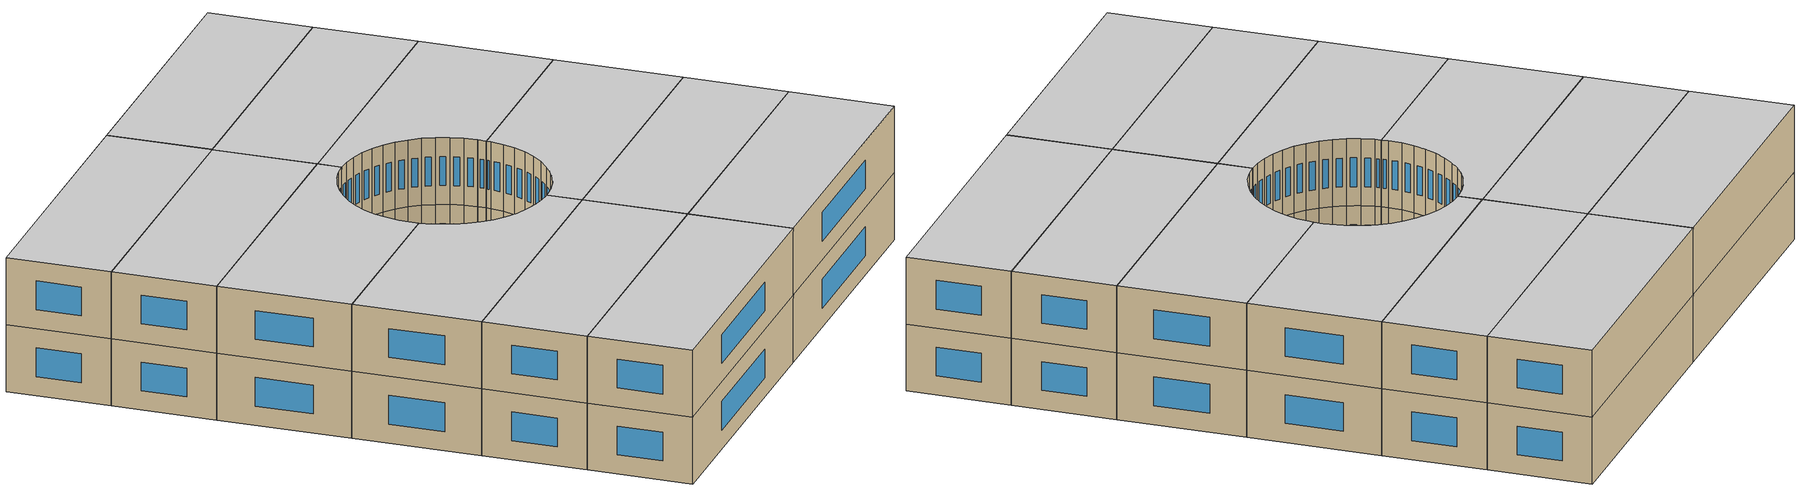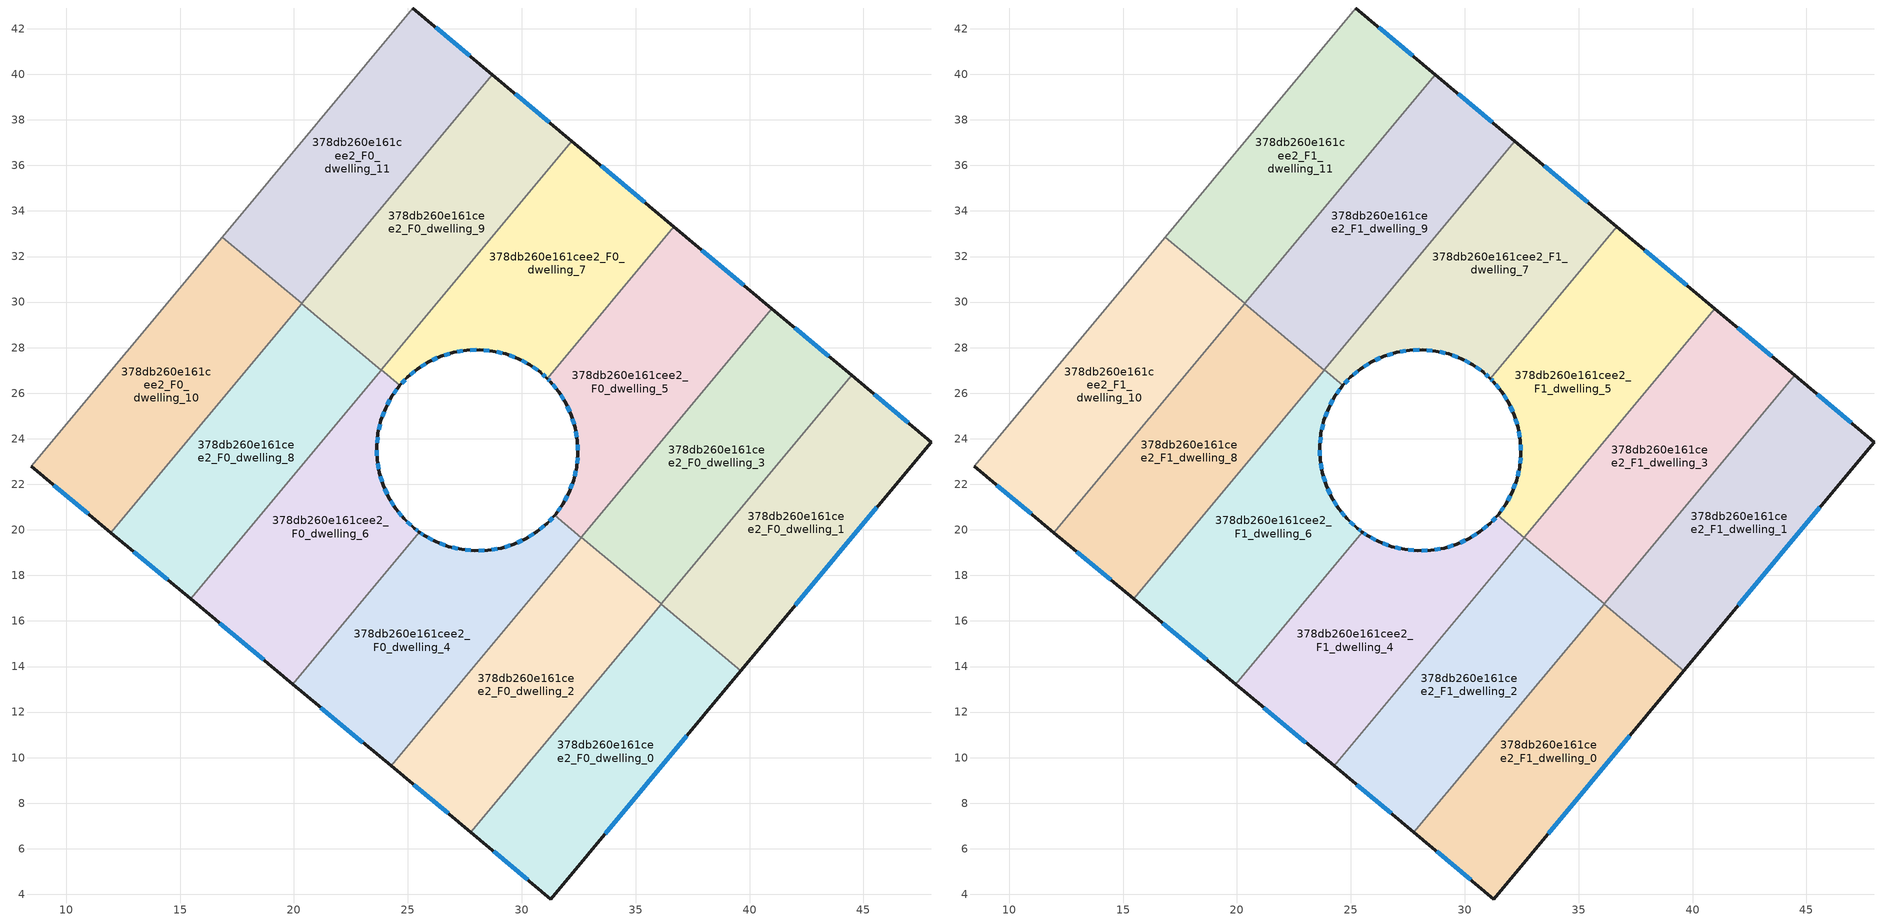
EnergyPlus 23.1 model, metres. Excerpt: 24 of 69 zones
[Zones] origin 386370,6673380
378db260e161cee2_F0_dwelling_0
 floor ground (EU_floor_Construction): 39.62,13.82 31.27,3.79 27.77,6.71 36.12,16.74 z0
 wall outside (EU_wall_Construction): 27.77,6.71 31.27,3.79 39.62,13.82 z0:3
 wall to 378db260e161cee2_F0_dwelling_1 (EU_wall_Construction): 39.62,13.82 36.12,16.74 z0:3
 wall to 378db260e161cee2_F0_dwelling_2 (EU_wall_Construction): 36.12,16.74 27.77,6.71 z0:3
 window (EU_Window_Construction): 33.66,6.66 37.24,10.96 / 28.77,5.88 30.27,4.63 z0.86:2.14
378db260e161cee2_F0_dwelling_1
 floor ground (EU_floor_Construction): 47.98,23.86 39.62,13.82 36.12,16.74 44.48,26.78 z0
 wall outside (EU_wall_Construction): 39.62,13.82 47.98,23.86 44.48,26.78 z0:3
 wall to 378db260e161cee2_F0_dwelling_3 (EU_wall_Construction): 44.48,26.78 36.12,16.75 z0:3
 window (EU_Window_Construction): 46.98,24.69 45.48,25.95 / 42.01,16.69 45.59,20.99 z0.86:2.14
378db260e161cee2_F0_dwelling_10
 floor ground (EU_floor_Construction): 20.34,29.94 11.96,19.88 8.47,22.79 16.84,32.85 z0
 wall outside (EU_wall_Construction): 8.47,22.79 11.96,19.88 z0:3
 wall to 378db260e161cee2_F0_dwelling_11 (EU_wall_Construction): 20.34,29.94 16.84,32.85 z0:3
 wall adiabatic (EU_wall_Construction): 16.84,32.85 8.47,22.79 z0:3
 wall to 378db260e161cee2_F0_dwelling_8 (EU_wall_Construction): 11.96,19.88 20.33,29.93 z0:3
 wall to 378db260e161cee2_F0_dwelling_9 (EU_wall_Construction): 20.33,29.93 20.34,29.94 z0:3
 window (EU_Window_Construction): 9.47,21.96 10.96,20.71 z0.86:2.14
378db260e161cee2_F0_dwelling_11
 floor ground (EU_floor_Construction): 28.71,39.99 20.34,29.94 16.84,32.85 25.22,42.91 z0
 wall outside (EU_wall_Construction): 28.71,39.99 25.22,42.91 z0:3
 wall adiabatic (EU_wall_Construction): 25.22,42.91 16.84,32.85 z0:3
 wall to 378db260e161cee2_F0_dwelling_9 (EU_wall_Construction): 20.34,29.94 28.71,39.99 z0:3
 window (EU_Window_Construction): 27.71,40.82 26.22,42.07 z0.86:2.14
378db260e161cee2_F0_dwelling_2
 floor ground (EU_floor_Construction): 36.12,16.75 27.77,6.71 24.26,9.63 32.62,19.67 z0
 wall outside (EU_wall_Construction): 24.26,9.63 27.77,6.71 z0:3
 wall to 378db260e161cee2_F0_dwelling_3 (EU_wall_Construction): 36.12,16.75 32.62,19.67 z0:3
 wall to 378db260e161cee2_F0_dwelling_4 (EU_wall_Construction): 32.62,19.66 24.26,9.63 z0:3
 window (EU_Window_Construction): 25.26,8.8 26.76,7.55 z0.86:2.14
378db260e161cee2_F0_dwelling_3
 floor ground (EU_floor_Construction): 44.48,26.78 36.12,16.75 32.62,19.67 40.99,29.71 z0
 wall outside (EU_wall_Construction): 44.48,26.78 40.99,29.71 z0:3
 wall to 378db260e161cee2_F0_dwelling_5 (EU_wall_Construction): 40.99,29.71 32.62,19.67 z0:3
 window (EU_Window_Construction): 43.48,27.62 41.99,28.87 z0.86:2.14
378db260e161cee2_F0_dwelling_4
 floor ground (EU_floor_Construction): 32.62,19.66 24.26,9.63 19.95,13.22 25.51,19.9 25.73,19.74 26.25,19.47 26.79,19.27 27.36,19.14 27.94,19.08 28.52,19.1 29.09,19.2 29.65,19.37 30.18,19.61 30.67,19.92 31.12,20.29 31.45,20.64 z0
 wall outside (EU_wall_Construction): 31.45,20.64 31.12,20.29 30.67,19.92 30.18,19.61 29.65,19.37 29.09,19.2 28.52,19.1 27.94,19.08 27.36,19.14 26.79,19.27 26.25,19.47 25.73,19.74 25.51,19.9 / 19.95,13.22 24.26,9.63 z0:3
 wall to 378db260e161cee2_F0_dwelling_5 (EU_wall_Construction): 32.62,19.66 31.45,20.64 z0:3
 wall to 378db260e161cee2_F0_dwelling_6 (EU_wall_Construction): 25.51,19.9 19.95,13.22 z0:3
 window (EU_Window_Construction): 25.67,19.79 25.58,19.86 / 26.1,19.55 25.88,19.67 / 26.64,19.33 26.4,19.41 / 27.2,19.17 26.95,19.23 / 27.77,19.1 27.53,19.12 / 28.35,19.1 28.1,19.09 / 28.93,19.17 28.68,19.13 / 29.49,19.32 29.25,19.25 / 30.03,19.54 29.8,19.44 / 30.53,19.83 30.32,19.7 / 30.99,20.18 30.8,20.02 / 31.35,20.54 31.21,20.39 / 21.18,12.2 23.03,10.66 z0.86:2.14
378db260e161cee2_F0_dwelling_5
 floor ground (EU_floor_Construction): 40.99,29.71 32.62,19.66 31.45,20.64 31.5,20.69 31.8,21.13 32.08,21.64 32.28,22.18 32.41,22.75 32.47,23.33 32.45,23.91 32.35,24.48 32.18,25.04 31.94,25.57 31.63,26.06 31.26,26.51 31.12,26.64 36.68,33.31 z0
 wall outside (EU_wall_Construction): 31.12,26.64 31.26,26.51 31.63,26.06 31.94,25.57 32.18,25.04 32.35,24.48 32.45,23.91 32.47,23.33 32.41,22.75 32.28,22.18 32.08,21.64 31.8,21.13 31.5,20.69 31.45,20.64 / 40.99,29.71 36.68,33.31 z0:3
 wall to 378db260e161cee2_F0_dwelling_7 (EU_wall_Construction): 36.68,33.31 31.12,26.64 z0:3
 window (EU_Window_Construction): 31.72,21 31.58,20.81 / 32,21.49 31.88,21.27 / 32.22,22.03 32.14,21.8 / 32.37,22.59 32.32,22.35 / 32.45,23.16 32.43,22.92 / 32.45,23.75 32.46,23.5 / 32.38,24.32 32.42,24.07 / 32.23,24.88 32.3,24.64 / 32.01,25.42 32.11,25.19 / 31.72,25.92 31.85,25.71 / 31.37,26.38 31.53,26.19 / 31.16,26.6 31.22,26.55 / 39.76,30.74 37.91,32.28 z0.86:2.14
378db260e161cee2_F0_dwelling_6
 floor ground (EU_floor_Construction): 24.65,26.34 24.6,26.29 24.29,25.86 24.02,25.35 23.82,24.8 23.69,24.24 23.63,23.66 23.65,23.08 23.75,22.5 23.92,21.95 24.16,21.42 24.47,20.93 24.84,20.48 25.26,20.08 25.27,20.07 25.51,19.9 19.95,13.22 15.46,16.96 23.84,27.02 z0
 wall outside (EU_wall_Construction): 25.51,19.9 25.27,20.07 25.26,20.08 24.84,20.48 24.47,20.93 24.16,21.42 23.92,21.95 23.75,22.5 23.65,23.08 23.63,23.66 23.69,24.24 23.82,24.8 24.02,25.35 24.29,25.86 24.6,26.29 24.65,26.34 / 15.46,16.96 19.95,13.22 z0:3
 wall to 378db260e161cee2_F0_dwelling_7 (EU_wall_Construction): 24.65,26.34 23.84,27.02 z0:3
 wall to 378db260e161cee2_F0_dwelling_8 (EU_wall_Construction): 23.83,27.02 15.46,16.96 z0:3
 window (EU_Window_Construction): 23.88,24.96 23.96,25.19 / 23.72,24.4 23.78,24.64 / 23.65,23.82 23.67,24.07 / 23.65,23.24 23.64,23.49 / 23.72,22.67 23.68,22.91 / 23.87,22.11 23.8,22.35 / 24.09,21.57 23.99,21.8 / 24.38,21.07 24.25,21.28 / 24.73,20.61 24.57,20.8 / 25.14,20.19 24.96,20.36 / 25.44,19.95 25.34,20.02 / 16.74,15.9 18.67,14.29 / 24.38,25.98 24.51,26.17 / 24.1,25.49 24.22,25.71 z0.86:2.14
378db260e161cee2_F0_dwelling_7
 floor ground (EU_floor_Construction): 36.68,33.31 31.12,26.64 30.84,26.91 30.83,26.91 30.36,27.24 29.85,27.52 29.3,27.72 28.74,27.85 28.16,27.91 27.58,27.89 27.01,27.79 26.45,27.62 25.92,27.38 25.43,27.07 24.98,26.7 24.65,26.34 23.84,27.02 32.2,37.06 z0
 wall outside (EU_wall_Construction): 24.65,26.34 24.98,26.7 25.43,27.07 25.92,27.38 26.45,27.62 27.01,27.79 27.58,27.89 28.16,27.91 28.74,27.85 29.3,27.72 29.85,27.52 30.36,27.24 30.83,26.91 30.84,26.91 31.12,26.64 / 36.68,33.31 32.2,37.06 z0:3
 wall to 378db260e161cee2_F0_dwelling_9 (EU_wall_Construction): 32.2,37.06 23.84,27.02 z0:3
 window (EU_Window_Construction): 30.49,27.15 30.69,27.01 / 30,27.44 30.22,27.32 / 29.46,27.66 29.69,27.57 / 28.9,27.81 29.14,27.76 / 28.33,27.89 28.57,27.87 / 27.75,27.89 27.99,27.9 / 27.17,27.82 27.42,27.86 / 26.61,27.67 26.85,27.74 / 26.07,27.45 26.3,27.55 / 25.57,27.16 25.78,27.29 / 25.11,26.81 25.3,26.96 / 24.74,26.45 24.88,26.6 / 35.4,34.38 33.48,35.99 / 30.92,26.83 31.04,26.71 z0.86:2.14
378db260e161cee2_F0_dwelling_8
 floor ground (EU_floor_Construction): 23.83,27.02 15.46,16.96 11.96,19.88 20.33,29.93 z0
 wall outside (EU_wall_Construction): 11.96,19.88 15.46,16.96 z0:3
 wall to 378db260e161cee2_F0_dwelling_9 (EU_wall_Construction): 23.83,27.02 20.33,29.93 z0:3
 window (EU_Window_Construction): 12.96,19.05 14.46,17.8 z0.86:2.14
378db260e161cee2_F0_dwelling_9
 floor ground (EU_floor_Construction): 32.2,37.06 23.83,27.02 20.33,29.93 28.71,39.99 z0
 wall outside (EU_wall_Construction): 32.2,37.06 28.71,39.99 z0:3
 window (EU_Window_Construction): 31.2,37.9 29.71,39.15 z0.86:2.14
378db260e161cee2_F1_dwelling_0
 floor to 378db260e161cee2_F0_dwelling_0 (EU_floor_Construction): 39.62,13.82 31.27,3.79 27.77,6.71 36.12,16.74 z3
 wall outside (EU_wall_Construction): 27.77,6.71 31.27,3.79 39.62,13.82 z3:6
 wall to 378db260e161cee2_F1_dwelling_1 (EU_wall_Construction): 39.62,13.82 36.12,16.74 z3:6
 wall to 378db260e161cee2_F1_dwelling_2 (EU_wall_Construction): 36.12,16.74 27.77,6.71 z3:6
 window (EU_Window_Construction): 33.66,6.66 37.24,10.96 / 28.77,5.88 30.27,4.63 z3.86:5.14
 ceiling to 378db260e161cee2_F2_dwelling_0 (EU_floor_Construction): 31.27,3.79 39.62,13.82 36.12,16.74 27.77,6.71 z6
378db260e161cee2_F1_dwelling_1
 floor to 378db260e161cee2_F0_dwelling_1 (EU_floor_Construction): 47.98,23.86 39.62,13.82 36.12,16.74 44.48,26.78 z3
 wall outside (EU_wall_Construction): 39.62,13.82 47.98,23.86 44.48,26.78 z3:6
 wall to 378db260e161cee2_F1_dwelling_3 (EU_wall_Construction): 44.48,26.78 36.12,16.75 z3:6
 window (EU_Window_Construction): 46.98,24.69 45.48,25.95 / 42.01,16.69 45.59,20.99 z3.86:5.14
 ceiling to 378db260e161cee2_F2_dwelling_1 (EU_floor_Construction): 39.62,13.82 47.98,23.86 44.48,26.78 36.12,16.74 z6
378db260e161cee2_F1_dwelling_10
 floor to 378db260e161cee2_F0_dwelling_10 (EU_floor_Construction): 20.34,29.94 11.96,19.88 8.47,22.79 16.84,32.85 z3
 wall outside (EU_wall_Construction): 8.47,22.79 11.96,19.88 z3:6
 wall to 378db260e161cee2_F1_dwelling_11 (EU_wall_Construction): 20.34,29.94 16.84,32.85 z3:6
 wall adiabatic (EU_wall_Construction): 16.84,32.85 8.47,22.79 z3:6
 wall to 378db260e161cee2_F1_dwelling_8 (EU_wall_Construction): 11.96,19.88 20.33,29.93 z3:6
 wall to 378db260e161cee2_F1_dwelling_9 (EU_wall_Construction): 20.33,29.93 20.34,29.94 z3:6
 window (EU_Window_Construction): 9.47,21.96 10.96,20.71 z3.86:5.14
 ceiling to 378db260e161cee2_F2_dwelling_10 (EU_floor_Construction): 11.96,19.88 20.34,29.94 16.84,32.85 8.47,22.79 z6
378db260e161cee2_F1_dwelling_11
 floor to 378db260e161cee2_F0_dwelling_11 (EU_floor_Construction): 28.71,39.99 20.34,29.94 16.84,32.85 25.22,42.91 z3
 wall outside (EU_wall_Construction): 28.71,39.99 25.22,42.91 z3:6
 wall adiabatic (EU_wall_Construction): 25.22,42.91 16.84,32.85 z3:6
 wall to 378db260e161cee2_F1_dwelling_9 (EU_wall_Construction): 20.34,29.94 28.71,39.99 z3:6
 window (EU_Window_Construction): 27.71,40.82 26.22,42.07 z3.86:5.14
 ceiling to 378db260e161cee2_F2_dwelling_11 (EU_floor_Construction): 20.34,29.94 28.71,39.99 25.22,42.91 16.84,32.85 z6
378db260e161cee2_F1_dwelling_2
 floor to 378db260e161cee2_F0_dwelling_2 (EU_floor_Construction): 36.12,16.75 27.77,6.71 24.26,9.63 32.62,19.67 z3
 wall outside (EU_wall_Construction): 24.26,9.63 27.77,6.71 z3:6
 wall to 378db260e161cee2_F1_dwelling_3 (EU_wall_Construction): 36.12,16.75 32.62,19.67 z3:6
 wall to 378db260e161cee2_F1_dwelling_4 (EU_wall_Construction): 32.62,19.66 24.26,9.63 z3:6
 window (EU_Window_Construction): 25.26,8.8 26.76,7.55 z3.86:5.14
 ceiling to 378db260e161cee2_F2_dwelling_2 (EU_floor_Construction): 27.77,6.71 36.12,16.75 32.62,19.67 24.26,9.63 z6
378db260e161cee2_F1_dwelling_3
 floor to 378db260e161cee2_F0_dwelling_3 (EU_floor_Construction): 44.48,26.78 36.12,16.75 32.62,19.67 40.99,29.71 z3
 wall outside (EU_wall_Construction): 44.48,26.78 40.99,29.71 z3:6
 wall to 378db260e161cee2_F1_dwelling_5 (EU_wall_Construction): 40.99,29.71 32.62,19.67 z3:6
 window (EU_Window_Construction): 43.48,27.62 41.99,28.87 z3.86:5.14
 ceiling to 378db260e161cee2_F2_dwelling_3 (EU_floor_Construction): 36.12,16.75 44.48,26.78 40.99,29.71 32.62,19.67 z6
378db260e161cee2_F1_dwelling_4
 floor to 378db260e161cee2_F0_dwelling_4 (EU_floor_Construction): 32.62,19.66 24.26,9.63 19.95,13.22 25.51,19.9 25.73,19.74 26.25,19.47 26.79,19.27 27.36,19.14 27.94,19.08 28.52,19.1 29.09,19.2 29.65,19.37 30.18,19.61 30.67,19.92 31.12,20.29 31.45,20.64 z3
 wall outside (EU_wall_Construction): 31.45,20.64 31.12,20.29 30.67,19.92 30.18,19.61 29.65,19.37 29.09,19.2 28.52,19.1 27.94,19.08 27.36,19.14 26.79,19.27 26.25,19.47 25.73,19.74 25.51,19.9 / 19.95,13.22 24.26,9.63 z3:6
 wall to 378db260e161cee2_F1_dwelling_5 (EU_wall_Construction): 32.62,19.66 31.45,20.64 z3:6
 wall to 378db260e161cee2_F1_dwelling_6 (EU_wall_Construction): 25.51,19.9 19.95,13.22 z3:6
 window (EU_Window_Construction): 25.67,19.79 25.58,19.86 / 26.1,19.55 25.88,19.67 / 26.64,19.33 26.4,19.41 / 27.2,19.17 26.95,19.23 / 27.77,19.1 27.53,19.12 / 28.35,19.1 28.1,19.09 / 28.93,19.17 28.68,19.13 / 29.49,19.32 29.25,19.25 / 30.03,19.54 29.8,19.44 / 30.53,19.83 30.32,19.7 / 30.99,20.18 30.8,20.02 / 31.35,20.54 31.21,20.39 / 21.18,12.2 23.03,10.66 z3.86:5.14
 ceiling to 378db260e161cee2_F2_dwelling_4 (EU_floor_Construction): 24.26,9.63 32.62,19.66 31.45,20.64 31.12,20.29 30.67,19.92 30.18,19.61 29.65,19.37 29.09,19.2 28.52,19.1 27.94,19.08 27.36,19.14 26.79,19.27 26.25,19.47 25.73,19.74 25.51,19.9 19.95,13.22 z6
378db260e161cee2_F1_dwelling_5
 floor to 378db260e161cee2_F0_dwelling_5 (EU_floor_Construction): 40.99,29.71 32.62,19.66 31.45,20.64 31.5,20.69 31.8,21.13 32.08,21.64 32.28,22.18 32.41,22.75 32.47,23.33 32.45,23.91 32.35,24.48 32.18,25.04 31.94,25.57 31.63,26.06 31.26,26.51 31.12,26.64 36.68,33.31 z3
 wall outside (EU_wall_Construction): 31.12,26.64 31.26,26.51 31.63,26.06 31.94,25.57 32.18,25.04 32.35,24.48 32.45,23.91 32.47,23.33 32.41,22.75 32.28,22.18 32.08,21.64 31.8,21.13 31.5,20.69 31.45,20.64 / 40.99,29.71 36.68,33.31 z3:6
 wall to 378db260e161cee2_F1_dwelling_7 (EU_wall_Construction): 36.68,33.31 31.12,26.64 z3:6
 window (EU_Window_Construction): 31.72,21 31.58,20.81 / 32,21.49 31.88,21.27 / 32.22,22.03 32.14,21.8 / 32.37,22.59 32.32,22.35 / 32.45,23.16 32.43,22.92 / 32.45,23.75 32.46,23.5 / 32.38,24.32 32.42,24.07 / 32.23,24.88 32.3,24.64 / 32.01,25.42 32.11,25.19 / 31.72,25.92 31.85,25.71 / 31.37,26.38 31.53,26.19 / 31.16,26.6 31.22,26.55 / 39.76,30.74 37.91,32.28 z3.86:5.14
 ceiling to 378db260e161cee2_F2_dwelling_5 (EU_floor_Construction): 32.62,19.66 40.99,29.71 36.68,33.31 31.12,26.64 31.26,26.51 31.63,26.06 31.94,25.57 32.18,25.04 32.35,24.48 32.45,23.91 32.47,23.33 32.41,22.75 32.28,22.18 32.08,21.64 31.8,21.13 31.5,20.69 31.45,20.64 z6
378db260e161cee2_F1_dwelling_6
 floor to 378db260e161cee2_F0_dwelling_6 (EU_floor_Construction): 24.65,26.34 24.6,26.29 24.29,25.86 24.02,25.35 23.82,24.8 23.69,24.24 23.63,23.66 23.65,23.08 23.75,22.5 23.92,21.95 24.16,21.42 24.47,20.93 24.84,20.48 25.26,20.08 25.27,20.07 25.51,19.9 19.95,13.22 15.46,16.96 23.84,27.02 z3
 wall outside (EU_wall_Construction): 25.51,19.9 25.27,20.07 25.26,20.08 24.84,20.48 24.47,20.93 24.16,21.42 23.92,21.95 23.75,22.5 23.65,23.08 23.63,23.66 23.69,24.24 23.82,24.8 24.02,25.35 24.29,25.86 24.6,26.29 24.65,26.34 / 15.46,16.96 19.95,13.22 z3:6
 wall to 378db260e161cee2_F1_dwelling_7 (EU_wall_Construction): 24.65,26.34 23.84,27.02 z3:6
 wall to 378db260e161cee2_F1_dwelling_8 (EU_wall_Construction): 23.83,27.02 15.46,16.96 z3:6
 window (EU_Window_Construction): 23.88,24.96 23.96,25.19 / 23.72,24.4 23.78,24.64 / 23.65,23.82 23.67,24.07 / 23.65,23.24 23.64,23.49 / 23.72,22.67 23.68,22.91 / 23.87,22.11 23.8,22.35 / 24.09,21.57 23.99,21.8 / 24.38,21.07 24.25,21.28 / 24.73,20.61 24.57,20.8 / 25.14,20.19 24.96,20.36 / 25.44,19.95 25.34,20.02 / 16.74,15.9 18.67,14.29 / 24.38,25.98 24.51,26.17 / 24.1,25.49 24.22,25.71 z3.86:5.14
 ceiling to 378db260e161cee2_F2_dwelling_6 (EU_floor_Construction): 19.95,13.22 25.51,19.9 25.27,20.07 25.26,20.08 24.84,20.48 24.47,20.93 24.16,21.42 23.92,21.95 23.75,22.5 23.65,23.08 23.63,23.66 23.69,24.24 23.82,24.8 24.02,25.35 24.29,25.86 24.6,26.29 24.65,26.34 23.84,27.02 15.46,16.96 z6
378db260e161cee2_F1_dwelling_7
 floor to 378db260e161cee2_F0_dwelling_7 (EU_floor_Construction): 36.68,33.31 31.12,26.64 30.84,26.91 30.83,26.91 30.36,27.24 29.85,27.52 29.3,27.72 28.74,27.85 28.16,27.91 27.58,27.89 27.01,27.79 26.45,27.62 25.92,27.38 25.43,27.07 24.98,26.7 24.65,26.34 23.84,27.02 32.2,37.06 z3
 wall outside (EU_wall_Construction): 24.65,26.34 24.98,26.7 25.43,27.07 25.92,27.38 26.45,27.62 27.01,27.79 27.58,27.89 28.16,27.91 28.74,27.85 29.3,27.72 29.85,27.52 30.36,27.24 30.83,26.91 30.84,26.91 31.12,26.64 / 36.68,33.31 32.2,37.06 z3:6
 wall to 378db260e161cee2_F1_dwelling_9 (EU_wall_Construction): 32.2,37.06 23.84,27.02 z3:6
 window (EU_Window_Construction): 30.49,27.15 30.69,27.01 / 30,27.44 30.22,27.32 / 29.46,27.66 29.69,27.57 / 28.9,27.81 29.14,27.76 / 28.33,27.89 28.57,27.87 / 27.75,27.89 27.99,27.9 / 27.17,27.82 27.42,27.86 / 26.61,27.67 26.85,27.74 / 26.07,27.45 26.3,27.55 / 25.57,27.16 25.78,27.29 / 25.11,26.81 25.3,26.96 / 24.74,26.45 24.88,26.6 / 35.4,34.38 33.48,35.99 / 30.92,26.83 31.04,26.71 z3.86:5.14
 ceiling to 378db260e161cee2_F2_dwelling_7 (EU_floor_Construction): 31.12,26.64 36.68,33.31 32.2,37.06 23.84,27.02 24.65,26.34 24.98,26.7 25.43,27.07 25.92,27.38 26.45,27.62 27.01,27.79 27.58,27.89 28.16,27.91 28.74,27.85 29.3,27.72 29.85,27.52 30.36,27.24 30.83,26.91 30.84,26.91 z6
378db260e161cee2_F1_dwelling_8
 floor to 378db260e161cee2_F0_dwelling_8 (EU_floor_Construction): 23.83,27.02 15.46,16.96 11.96,19.88 20.33,29.93 z3
 wall outside (EU_wall_Construction): 11.96,19.88 15.46,16.96 z3:6
 wall to 378db260e161cee2_F1_dwelling_9 (EU_wall_Construction): 23.83,27.02 20.33,29.93 z3:6
 window (EU_Window_Construction): 12.96,19.05 14.46,17.8 z3.86:5.14
 ceiling to 378db260e161cee2_F2_dwelling_8 (EU_floor_Construction): 15.46,16.96 23.83,27.02 20.33,29.93 11.96,19.88 z6
378db260e161cee2_F1_dwelling_9
 floor to 378db260e161cee2_F0_dwelling_9 (EU_floor_Construction): 32.2,37.06 23.83,27.02 20.33,29.93 28.71,39.99 z3
 wall outside (EU_wall_Construction): 32.2,37.06 28.71,39.99 z3:6
 window (EU_Window_Construction): 31.2,37.9 29.71,39.15 z3.86:5.14
 ceiling to 378db260e161cee2_F2_dwelling_9 (EU_floor_Construction): 23.83,27.02 32.2,37.06 28.71,39.99 20.33,29.93 z6
[Building]
EU S2 Campaign: North Axis=0; Terrain=City; Solar Distribution=FullExterior
[Site:Location]
Helsinki-Vantaa.AP: Latitude=60.317; Longitude=24.963; Time Zone=2; Elevation=54.6
[SizingPeriod:WeatherFileDays]
AnnualSizingPeriod: Begin Month=1; Begin Day of Month=1; End Month=12; End Day of Month=31; Day of Week for Start Day=Monday; Use Weather File Daylight Saving Period=No; Use Weather File Rain and Snow Indicators=No
[MATERIAL]
EU_InternalMass_Material: Roughness=MediumRough; Thickness=0.1; Conductivity=1; Density=1800; Specific Heat=900; Thermal Absorptance=0.9; Solar Absorptance=0.7; Visible Absorptance=0.7
[MATERIAL:NOMASS] Roughness=MediumRough; Thermal Absorptance=0.9; Solar Absorptance=0.7; Visible Absorptance=0.7
Name | Thermal Resistance
EU_wall_NoMass | 1.10183
EU_floor_NoMass | 1.70606
[WINDOWMATERIAL:SIMPLEGLAZINGSYSTEM]
EU_Window_SimpleGlazing: UFactor=3.11035; Solar Heat Gain Coefficient=0.8; Visible Transmittance=0.8
[CONSTRUCTION]
EU_wall_Construction: EU_wall_NoMass
EU_floor_Construction: EU_floor_NoMass
EU_Window_Construction: EU_Window_SimpleGlazing
EU_InternalMass_Construction: EU_InternalMass_Material
[ZONE] Type=1; Multiplier=1; Ceiling Height=autocalculate; Floor Area=autocalculate; Part of Total Floor Area=Yes
Name | Volume
378db260e161cee2_F0_dwelling_0; 378db260e161cee2_F1_dwelling_0 | 178.718
378db260e161cee2_F0_dwelling_1; 378db260e161cee2_F1_dwelling_1 | 178.734
378db260e161cee2_F0_dwelling_10; 378db260e161cee2_F1_dwelling_10; 378db260e161cee2_F0_dwelling_9; 378db260e161cee2_F1_dwelling_9 | 178.707
378db260e161cee2_F0_dwelling_11; 378db260e161cee2_F1_dwelling_11; 378db260e161cee2_F0_dwelling_6; 378db260e161cee2_F1_dwelling_6 | 178.709
378db260e161cee2_F0_dwelling_2; 378db260e161cee2_F1_dwelling_2; 378db260e161cee2_F0_dwelling_3; 378db260e161cee2_F1_dwelling_3 | 178.696
378db260e161cee2_F0_dwelling_4; 378db260e161cee2_F1_dwelling_4 | 178.693
378db260e161cee2_F0_dwelling_5; 378db260e161cee2_F1_dwelling_5 | 178.702
378db260e161cee2_F0_dwelling_7; 378db260e161cee2_F1_dwelling_7 | 178.73
378db260e161cee2_F0_dwelling_8; 378db260e161cee2_F1_dwelling_8 | 178.727
[INTERNALMASS] Construction=EU_InternalMass_Construction
Name | Zone or ZoneList | Surface Area
378db260e161cee2_F0_dwelling_0_EU_InternalMass | 378db260e161cee2_F0_dwelling_0 | 59.5732
378db260e161cee2_F0_dwelling_1_EU_InternalMass | 378db260e161cee2_F0_dwelling_1 | 59.5778
378db260e161cee2_F0_dwelling_2_EU_InternalMass | 378db260e161cee2_F0_dwelling_2 | 59.5654
378db260e161cee2_F0_dwelling_3_EU_InternalMass | 378db260e161cee2_F0_dwelling_3 | 59.5652
378db260e161cee2_F0_dwelling_4_EU_InternalMass | 378db260e161cee2_F0_dwelling_4 | 59.5648
378db260e161cee2_F0_dwelling_5_EU_InternalMass | 378db260e161cee2_F0_dwelling_5 | 59.5674
378db260e161cee2_F0_dwelling_6_EU_InternalMass | 378db260e161cee2_F0_dwelling_6 | 59.5699
378db260e161cee2_F0_dwelling_7_EU_InternalMass | 378db260e161cee2_F0_dwelling_7 | 59.5772
378db260e161cee2_F0_dwelling_8_EU_InternalMass | 378db260e161cee2_F0_dwelling_8 | 59.5757
378db260e161cee2_F0_dwelling_9_EU_InternalMass | 378db260e161cee2_F0_dwelling_9 | 59.569
378db260e161cee2_F0_dwelling_10_EU_InternalMass | 378db260e161cee2_F0_dwelling_10 | 59.5689
378db260e161cee2_F0_dwelling_11_EU_InternalMass | 378db260e161cee2_F0_dwelling_11 | 59.5696
378db260e161cee2_F1_dwelling_0_EU_InternalMass | 378db260e161cee2_F1_dwelling_0 | 59.5732
378db260e161cee2_F1_dwelling_1_EU_InternalMass | 378db260e161cee2_F1_dwelling_1 | 59.5778
378db260e161cee2_F1_dwelling_2_EU_InternalMass | 378db260e161cee2_F1_dwelling_2 | 59.5654
378db260e161cee2_F1_dwelling_3_EU_InternalMass | 378db260e161cee2_F1_dwelling_3 | 59.5652
378db260e161cee2_F1_dwelling_4_EU_InternalMass | 378db260e161cee2_F1_dwelling_4 | 59.5648
378db260e161cee2_F1_dwelling_5_EU_InternalMass | 378db260e161cee2_F1_dwelling_5 | 59.5674
378db260e161cee2_F1_dwelling_6_EU_InternalMass | 378db260e161cee2_F1_dwelling_6 | 59.5699
378db260e161cee2_F1_dwelling_7_EU_InternalMass | 378db260e161cee2_F1_dwelling_7 | 59.5772
378db260e161cee2_F1_dwelling_8_EU_InternalMass | 378db260e161cee2_F1_dwelling_8 | 59.5757
378db260e161cee2_F1_dwelling_9_EU_InternalMass | 378db260e161cee2_F1_dwelling_9 | 59.569
378db260e161cee2_F1_dwelling_10_EU_InternalMass | 378db260e161cee2_F1_dwelling_10 | 59.5689
378db260e161cee2_F1_dwelling_11_EU_InternalMass | 378db260e161cee2_F1_dwelling_11 | 59.5696
[OTHEREQUIPMENT] Fuel Type=Electricity; Design Level Calculation Method=Watts/Area; Power per Zone Floor Area=1; Fraction Latent=0; Fraction Radiant=0; Fraction Lost=0; Carbon Dioxide Generation Rate=0; EndUse Subcategory=EU_Step8_InternalGains
Name | Zone or ZoneList or Space or SpaceList | Schedule
EU_Step8_InternalGain_378db260e161cee2_F0_dwelling_0_f000 | 378db260e161cee2_F0_dwelling_0 | EU_Step8_GainSchedule_378db260e161cee2_F0_dwelling_0_f000
EU_Step8_InternalGain_378db260e161cee2_F0_dwelling_1_f000 | 378db260e161cee2_F0_dwelling_1 | EU_Step8_GainSchedule_378db260e161cee2_F0_dwelling_1_f000
EU_Step8_InternalGain_378db260e161cee2_F0_dwelling_2_f000 | 378db260e161cee2_F0_dwelling_2 | EU_Step8_GainSchedule_378db260e161cee2_F0_dwelling_2_f000
EU_Step8_InternalGain_378db260e161cee2_F0_dwelling_3_f000 | 378db260e161cee2_F0_dwelling_3 | EU_Step8_GainSchedule_378db260e161cee2_F0_dwelling_3_f000
EU_Step8_InternalGain_378db260e161cee2_F0_dwelling_4_f000 | 378db260e161cee2_F0_dwelling_4 | EU_Step8_GainSchedule_378db260e161cee2_F0_dwelling_4_f000
EU_Step8_InternalGain_378db260e161cee2_F0_dwelling_5_f000 | 378db260e161cee2_F0_dwelling_5 | EU_Step8_GainSchedule_378db260e161cee2_F0_dwelling_5_f000
EU_Step8_InternalGain_378db260e161cee2_F0_dwelling_6_f000 | 378db260e161cee2_F0_dwelling_6 | EU_Step8_GainSchedule_378db260e161cee2_F0_dwelling_6_f000
EU_Step8_InternalGain_378db260e161cee2_F0_dwelling_7_f000 | 378db260e161cee2_F0_dwelling_7 | EU_Step8_GainSchedule_378db260e161cee2_F0_dwelling_7_f000
EU_Step8_InternalGain_378db260e161cee2_F0_dwelling_8_f000 | 378db260e161cee2_F0_dwelling_8 | EU_Step8_GainSchedule_378db260e161cee2_F0_dwelling_8_f000
EU_Step8_InternalGain_378db260e161cee2_F0_dwelling_9_f000 | 378db260e161cee2_F0_dwelling_9 | EU_Step8_GainSchedule_378db260e161cee2_F0_dwelling_9_f000
EU_Step8_InternalGain_378db260e161cee2_F0_dwelling_10_f000 | 378db260e161cee2_F0_dwelling_10 | EU_Step8_GainSchedule_378db260e161cee2_F0_dwelling_10_f000
EU_Step8_InternalGain_378db260e161cee2_F0_dwelling_11_f000 | 378db260e161cee2_F0_dwelling_11 | EU_Step8_GainSchedule_378db260e161cee2_F0_dwelling_11_f000
EU_Step8_InternalGain_378db260e161cee2_F1_dwelling_0_f000 | 378db260e161cee2_F1_dwelling_0 | EU_Step8_GainSchedule_378db260e161cee2_F1_dwelling_0_f000
EU_Step8_InternalGain_378db260e161cee2_F1_dwelling_1_f000 | 378db260e161cee2_F1_dwelling_1 | EU_Step8_GainSchedule_378db260e161cee2_F1_dwelling_1_f000
EU_Step8_InternalGain_378db260e161cee2_F1_dwelling_2_f000 | 378db260e161cee2_F1_dwelling_2 | EU_Step8_GainSchedule_378db260e161cee2_F1_dwelling_2_f000
EU_Step8_InternalGain_378db260e161cee2_F1_dwelling_3_f000 | 378db260e161cee2_F1_dwelling_3 | EU_Step8_GainSchedule_378db260e161cee2_F1_dwelling_3_f000
EU_Step8_InternalGain_378db260e161cee2_F1_dwelling_4_f000 | 378db260e161cee2_F1_dwelling_4 | EU_Step8_GainSchedule_378db260e161cee2_F1_dwelling_4_f000
EU_Step8_InternalGain_378db260e161cee2_F1_dwelling_5_f000 | 378db260e161cee2_F1_dwelling_5 | EU_Step8_GainSchedule_378db260e161cee2_F1_dwelling_5_f000
EU_Step8_InternalGain_378db260e161cee2_F1_dwelling_6_f000 | 378db260e161cee2_F1_dwelling_6 | EU_Step8_GainSchedule_378db260e161cee2_F1_dwelling_6_f000
EU_Step8_InternalGain_378db260e161cee2_F1_dwelling_7_f000 | 378db260e161cee2_F1_dwelling_7 | EU_Step8_GainSchedule_378db260e161cee2_F1_dwelling_7_f000
EU_Step8_InternalGain_378db260e161cee2_F1_dwelling_8_f000 | 378db260e161cee2_F1_dwelling_8 | EU_Step8_GainSchedule_378db260e161cee2_F1_dwelling_8_f000
EU_Step8_InternalGain_378db260e161cee2_F1_dwelling_9_f000 | 378db260e161cee2_F1_dwelling_9 | EU_Step8_GainSchedule_378db260e161cee2_F1_dwelling_9_f000
EU_Step8_InternalGain_378db260e161cee2_F1_dwelling_10_f000 | 378db260e161cee2_F1_dwelling_10 | EU_Step8_GainSchedule_378db260e161cee2_F1_dwelling_10_f000
EU_Step8_InternalGain_378db260e161cee2_F1_dwelling_11_f000 | 378db260e161cee2_F1_dwelling_11 | EU_Step8_GainSchedule_378db260e161cee2_F1_dwelling_11_f000
[ZONEVENTILATION:DESIGNFLOWRATE] Schedule=EU_AlwaysOn; Design Flow Rate Calculation Method=AirChanges/Hour; Air Changes per Hour=0.756316; Ventilation Type=Natural; Fan Pressure Rise=0; Fan Total Efficiency=1; Constant Term Coefficient=1; Temperature Term Coefficient=0; Velocity Term Coefficient=0; Velocity Squared Term Coefficient=0; Minimum Indoor Temperature=-100; Maximum Indoor Temperature=100; Delta Temperature=-100; Minimum Outdoor Temperature=-100; Maximum Outdoor Temperature=100; Maximum Wind Speed=40
Name | Zone or ZoneList or Space or SpaceList
EU_ConstantAir_378db260e161cee2_F0_dwelling_0 | 378db260e161cee2_F0_dwelling_0
EU_ConstantAir_378db260e161cee2_F0_dwelling_1 | 378db260e161cee2_F0_dwelling_1
EU_ConstantAir_378db260e161cee2_F0_dwelling_2 | 378db260e161cee2_F0_dwelling_2
EU_ConstantAir_378db260e161cee2_F0_dwelling_3 | 378db260e161cee2_F0_dwelling_3
EU_ConstantAir_378db260e161cee2_F0_dwelling_4 | 378db260e161cee2_F0_dwelling_4
EU_ConstantAir_378db260e161cee2_F0_dwelling_5 | 378db260e161cee2_F0_dwelling_5
EU_ConstantAir_378db260e161cee2_F0_dwelling_6 | 378db260e161cee2_F0_dwelling_6
EU_ConstantAir_378db260e161cee2_F0_dwelling_7 | 378db260e161cee2_F0_dwelling_7
EU_ConstantAir_378db260e161cee2_F0_dwelling_8 | 378db260e161cee2_F0_dwelling_8
EU_ConstantAir_378db260e161cee2_F0_dwelling_9 | 378db260e161cee2_F0_dwelling_9
EU_ConstantAir_378db260e161cee2_F0_dwelling_10 | 378db260e161cee2_F0_dwelling_10
EU_ConstantAir_378db260e161cee2_F0_dwelling_11 | 378db260e161cee2_F0_dwelling_11
EU_ConstantAir_378db260e161cee2_F1_dwelling_0 | 378db260e161cee2_F1_dwelling_0
EU_ConstantAir_378db260e161cee2_F1_dwelling_1 | 378db260e161cee2_F1_dwelling_1
EU_ConstantAir_378db260e161cee2_F1_dwelling_2 | 378db260e161cee2_F1_dwelling_2
EU_ConstantAir_378db260e161cee2_F1_dwelling_3 | 378db260e161cee2_F1_dwelling_3
EU_ConstantAir_378db260e161cee2_F1_dwelling_4 | 378db260e161cee2_F1_dwelling_4
EU_ConstantAir_378db260e161cee2_F1_dwelling_5 | 378db260e161cee2_F1_dwelling_5
EU_ConstantAir_378db260e161cee2_F1_dwelling_6 | 378db260e161cee2_F1_dwelling_6
EU_ConstantAir_378db260e161cee2_F1_dwelling_7 | 378db260e161cee2_F1_dwelling_7
EU_ConstantAir_378db260e161cee2_F1_dwelling_8 | 378db260e161cee2_F1_dwelling_8
EU_ConstantAir_378db260e161cee2_F1_dwelling_9 | 378db260e161cee2_F1_dwelling_9
EU_ConstantAir_378db260e161cee2_F1_dwelling_10 | 378db260e161cee2_F1_dwelling_10
EU_ConstantAir_378db260e161cee2_F1_dwelling_11 | 378db260e161cee2_F1_dwelling_11
[HVACTEMPLATE:THERMOSTAT] Constant Heating Setpoint=20; Constant Cooling Setpoint=50
EU_HeatOnly_378db260e161cee2_F0_dwelling_0; EU_HeatOnly_378db260e161cee2_F0_dwelling_1; EU_HeatOnly_378db260e161cee2_F0_dwelling_2; EU_HeatOnly_378db260e161cee2_F0_dwelling_3; EU_HeatOnly_378db260e161cee2_F0_dwelling_4; EU_HeatOnly_378db260e161cee2_F0_dwelling_5; EU_HeatOnly_378db260e161cee2_F0_dwelling_6; EU_HeatOnly_378db260e161cee2_F0_dwelling_7; EU_HeatOnly_378db260e161cee2_F0_dwelling_8; EU_HeatOnly_378db260e161cee2_F0_dwelling_9; EU_HeatOnly_378db260e161cee2_F0_dwelling_10; EU_HeatOnly_378db260e161cee2_F0_dwelling_11; EU_HeatOnly_378db260e161cee2_F1_dwelling_0; EU_HeatOnly_378db260e161cee2_F1_dwelling_1; EU_HeatOnly_378db260e161cee2_F1_dwelling_2; EU_HeatOnly_378db260e161cee2_F1_dwelling_3; EU_HeatOnly_378db260e161cee2_F1_dwelling_4; EU_HeatOnly_378db260e161cee2_F1_dwelling_5; EU_HeatOnly_378db260e161cee2_F1_dwelling_6; EU_HeatOnly_378db260e161cee2_F1_dwelling_7; EU_HeatOnly_378db260e161cee2_F1_dwelling_8; EU_HeatOnly_378db260e161cee2_F1_dwelling_9; EU_HeatOnly_378db260e161cee2_F1_dwelling_10; EU_HeatOnly_378db260e161cee2_F1_dwelling_11; EU_HeatOnly_378db260e161cee2_F2_dwelling_0; EU_HeatOnly_378db260e161cee2_F2_dwelling_1; EU_HeatOnly_378db260e161cee2_F2_dwelling_2; EU_HeatOnly_378db260e161cee2_F2_dwelling_3; EU_HeatOnly_378db260e161cee2_F2_dwelling_4; EU_HeatOnly_378db260e161cee2_F2_dwelling_5; EU_HeatOnly_378db260e161cee2_F2_dwelling_6; EU_HeatOnly_378db260e161cee2_F2_dwelling_7; EU_HeatOnly_378db260e161cee2_F2_dwelling_8; EU_HeatOnly_378db260e161cee2_F2_dwelling_9; EU_HeatOnly_378db260e161cee2_F2_dwelling_10; EU_HeatOnly_378db260e161cee2_F2_dwelling_11; EU_HeatOnly_378db260e161cee2_F3_dwelling_0; EU_HeatOnly_378db260e161cee2_F3_dwelling_1; EU_HeatOnly_378db260e161cee2_F3_dwelling_2; EU_HeatOnly_378db260e161cee2_F3_dwelling_3; EU_HeatOnly_378db260e161cee2_F3_dwelling_4; EU_HeatOnly_378db260e161cee2_F3_dwelling_5; EU_HeatOnly_378db260e161cee2_F3_dwelling_6; EU_HeatOnly_378db260e161cee2_F3_dwelling_7; EU_HeatOnly_378db260e161cee2_F3_dwelling_8; EU_HeatOnly_378db260e161cee2_F3_dwelling_9; EU_HeatOnly_378db260e161cee2_F3_dwelling_10; EU_HeatOnly_378db260e161cee2_F4_dwelling_0; EU_HeatOnly_378db260e161cee2_F4_dwelling_1; EU_HeatOnly_378db260e161cee2_F4_dwelling_2; EU_HeatOnly_378db260e161cee2_F4_dwelling_3; EU_HeatOnly_378db260e161cee2_F4_dwelling_4; EU_HeatOnly_378db260e161cee2_F4_dwelling_5; EU_HeatOnly_378db260e161cee2_F4_dwelling_6; EU_HeatOnly_378db260e161cee2_F4_dwelling_7; EU_HeatOnly_378db260e161cee2_F4_dwelling_8; EU_HeatOnly_378db260e161cee2_F4_dwelling_9; EU_HeatOnly_378db260e161cee2_F4_dwelling_10; EU_HeatOnly_378db260e161cee2_F5_dwelling_0; EU_HeatOnly_378db260e161cee2_F5_dwelling_1; EU_HeatOnly_378db260e161cee2_F5_dwelling_2; EU_HeatOnly_378db260e161cee2_F5_dwelling_3; EU_HeatOnly_378db260e161cee2_F5_dwelling_4; EU_HeatOnly_378db260e161cee2_F5_dwelling_5; EU_HeatOnly_378db260e161cee2_F5_dwelling_6; EU_HeatOnly_378db260e161cee2_F5_dwelling_7; EU_HeatOnly_378db260e161cee2_F5_dwelling_8; EU_HeatOnly_378db260e161cee2_F5_dwelling_9; EU_HeatOnly_378db260e161cee2_F5_dwelling_10
[HVACTEMPLATE:ZONE:IDEALLOADSAIRSYSTEM] System Availability Schedule=EU_AlwaysOn; Maximum Heating Supply Air Temperature=50; Minimum Cooling Supply Air Temperature=13; Maximum Heating Supply Air Humidity Ratio=0.0156; Minimum Cooling Supply Air Humidity Ratio=0.0077; Heating Limit=NoLimit; Cooling Limit=NoLimit; Heating Availability Schedule=EU_AlwaysOn; Cooling Availability Schedule=EU_CoolingOff; Dehumidification Control Type=ConstantSensibleHeatRatio; Cooling Sensible Heat Ratio=0.7; Dehumidification Setpoint=60; Humidification Control Type=None; Humidification Setpoint=30; Outdoor Air Method=None; Outdoor Air Flow Rate per Person=0.00944; Outdoor Air Flow Rate per Zone Floor Area=0; Outdoor Air Flow Rate per Zone=0; Demand Controlled Ventilation Type=None; Outdoor Air Economizer Type=NoEconomizer; Heat Recovery Type=None; Sensible Heat Recovery Effectiveness=0.7; Latent Heat Recovery Effectiveness=0.65
Name | Template Thermostat
378db260e161cee2_F0_dwelling_0 | EU_HeatOnly_378db260e161cee2_F0_dwelling_0
378db260e161cee2_F0_dwelling_1 | EU_HeatOnly_378db260e161cee2_F0_dwelling_1
378db260e161cee2_F0_dwelling_2 | EU_HeatOnly_378db260e161cee2_F0_dwelling_2
378db260e161cee2_F0_dwelling_3 | EU_HeatOnly_378db260e161cee2_F0_dwelling_3
378db260e161cee2_F0_dwelling_4 | EU_HeatOnly_378db260e161cee2_F0_dwelling_4
378db260e161cee2_F0_dwelling_5 | EU_HeatOnly_378db260e161cee2_F0_dwelling_5
378db260e161cee2_F0_dwelling_6 | EU_HeatOnly_378db260e161cee2_F0_dwelling_6
378db260e161cee2_F0_dwelling_7 | EU_HeatOnly_378db260e161cee2_F0_dwelling_7
378db260e161cee2_F0_dwelling_8 | EU_HeatOnly_378db260e161cee2_F0_dwelling_8
378db260e161cee2_F0_dwelling_9 | EU_HeatOnly_378db260e161cee2_F0_dwelling_9
378db260e161cee2_F0_dwelling_10 | EU_HeatOnly_378db260e161cee2_F0_dwelling_10
378db260e161cee2_F0_dwelling_11 | EU_HeatOnly_378db260e161cee2_F0_dwelling_11
378db260e161cee2_F1_dwelling_0 | EU_HeatOnly_378db260e161cee2_F1_dwelling_0
378db260e161cee2_F1_dwelling_1 | EU_HeatOnly_378db260e161cee2_F1_dwelling_1
378db260e161cee2_F1_dwelling_2 | EU_HeatOnly_378db260e161cee2_F1_dwelling_2
378db260e161cee2_F1_dwelling_3 | EU_HeatOnly_378db260e161cee2_F1_dwelling_3
378db260e161cee2_F1_dwelling_4 | EU_HeatOnly_378db260e161cee2_F1_dwelling_4
378db260e161cee2_F1_dwelling_5 | EU_HeatOnly_378db260e161cee2_F1_dwelling_5
378db260e161cee2_F1_dwelling_6 | EU_HeatOnly_378db260e161cee2_F1_dwelling_6
378db260e161cee2_F1_dwelling_7 | EU_HeatOnly_378db260e161cee2_F1_dwelling_7
378db260e161cee2_F1_dwelling_8 | EU_HeatOnly_378db260e161cee2_F1_dwelling_8
378db260e161cee2_F1_dwelling_9 | EU_HeatOnly_378db260e161cee2_F1_dwelling_9
378db260e161cee2_F1_dwelling_10 | EU_HeatOnly_378db260e161cee2_F1_dwelling_10
378db260e161cee2_F1_dwelling_11 | EU_HeatOnly_378db260e161cee2_F1_dwelling_11
[SIZING:ZONE] Zone Cooling Design Supply Air Temperature Input Method=SupplyAirTemperature; Zone Cooling Design Supply Air Temperature=13; Zone Heating Design Supply Air Temperature Input Method=SupplyAirTemperature; Zone Heating Design Supply Air Temperature=50; Zone Cooling Design Supply Air Humidity Ratio=0.008; Zone Heating Design Supply Air Humidity Ratio=0.008; Cooling Design Air Flow Method=DesignDay; Cooling Design Air Flow Rate=0; Cooling Minimum Air Flow per Zone Floor Area=0.000762; Cooling Minimum Air Flow=0; Cooling Minimum Air Flow Fraction=0.2; Heating Design Air Flow Method=DesignDay; Heating Design Air Flow Rate=0; Heating Maximum Air Flow per Zone Floor Area=0.002032; Heating Maximum Air Flow=0.141576; Heating Maximum Air Flow Fraction=0.3; Account for Dedicated Outdoor Air System=No; Dedicated Outdoor Air System Control Strategy=NeutralSupplyAir; Dedicated Outdoor Air Low Setpoint Temperature for Design=autosize; Dedicated Outdoor Air High Setpoint Temperature for Design=autosize; Zone Load Sizing Method=Sensible Load Only No Latent Load; Zone Latent Cooling Design Supply Air Humidity Ratio Input Method=HumidityRatioDifference; Zone Cooling Design Supply Air Humidity Ratio Difference=0.005; Zone Latent Heating Design Supply Air Humidity Ratio Input Method=HumidityRatioDifference; Zone Humidification Design Supply Air Humidity Ratio Difference=0.005
378db260e161cee2_F0_dwelling_0; 378db260e161cee2_F0_dwelling_1; 378db260e161cee2_F0_dwelling_2; 378db260e161cee2_F0_dwelling_3; 378db260e161cee2_F0_dwelling_4; 378db260e161cee2_F0_dwelling_5; 378db260e161cee2_F0_dwelling_6; 378db260e161cee2_F0_dwelling_7; 378db260e161cee2_F0_dwelling_8; 378db260e161cee2_F0_dwelling_9; 378db260e161cee2_F0_dwelling_10; 378db260e161cee2_F0_dwelling_11; 378db260e161cee2_F1_dwelling_0; 378db260e161cee2_F1_dwelling_1; 378db260e161cee2_F1_dwelling_2; 378db260e161cee2_F1_dwelling_3; 378db260e161cee2_F1_dwelling_4; 378db260e161cee2_F1_dwelling_5; 378db260e161cee2_F1_dwelling_6; 378db260e161cee2_F1_dwelling_7; 378db260e161cee2_F1_dwelling_8; 378db260e161cee2_F1_dwelling_9; 378db260e161cee2_F1_dwelling_10; 378db260e161cee2_F1_dwelling_11
[SCHEDULE:CONSTANT]
Name | Hourly Value
EU_AlwaysOn | 1
EU_CoolingOff | 0
[SCHEDULE:FILE] Column Number=1; Rows to Skip at Top=0; Number of Hours of Data=8760; Column Separator=Comma; Interpolate to Timestep=No; Minutes per Item=60; Adjust Schedule for Daylight Savings=Yes
Name | File
EU_Step8_GainSchedule_378db260e161cee2_F0_dwelling_0_f000 | ../../schedules/378db260e161cee2/378db260e161cee2_F0_dwelling_0_f000_gain.csv
EU_Step8_GainSchedule_378db260e161cee2_F0_dwelling_1_f000 | ../../schedules/378db260e161cee2/378db260e161cee2_F0_dwelling_1_f000_gain.csv
EU_Step8_GainSchedule_378db260e161cee2_F0_dwelling_2_f000 | ../../schedules/378db260e161cee2/378db260e161cee2_F0_dwelling_2_f000_gain.csv
EU_Step8_GainSchedule_378db260e161cee2_F0_dwelling_3_f000 | ../../schedules/378db260e161cee2/378db260e161cee2_F0_dwelling_3_f000_gain.csv
EU_Step8_GainSchedule_378db260e161cee2_F0_dwelling_4_f000 | ../../schedules/378db260e161cee2/378db260e161cee2_F0_dwelling_4_f000_gain.csv
EU_Step8_GainSchedule_378db260e161cee2_F0_dwelling_5_f000 | ../../schedules/378db260e161cee2/378db260e161cee2_F0_dwelling_5_f000_gain.csv
EU_Step8_GainSchedule_378db260e161cee2_F0_dwelling_6_f000 | ../../schedules/378db260e161cee2/378db260e161cee2_F0_dwelling_6_f000_gain.csv
EU_Step8_GainSchedule_378db260e161cee2_F0_dwelling_7_f000 | ../../schedules/378db260e161cee2/378db260e161cee2_F0_dwelling_7_f000_gain.csv
EU_Step8_GainSchedule_378db260e161cee2_F0_dwelling_8_f000 | ../../schedules/378db260e161cee2/378db260e161cee2_F0_dwelling_8_f000_gain.csv
EU_Step8_GainSchedule_378db260e161cee2_F0_dwelling_9_f000 | ../../schedules/378db260e161cee2/378db260e161cee2_F0_dwelling_9_f000_gain.csv
EU_Step8_GainSchedule_378db260e161cee2_F0_dwelling_10_f000 | ../../schedules/378db260e161cee2/378db260e161cee2_F0_dwelling_10_f000_gain.csv
EU_Step8_GainSchedule_378db260e161cee2_F0_dwelling_11_f000 | ../../schedules/378db260e161cee2/378db260e161cee2_F0_dwelling_11_f000_gain.csv
EU_Step8_GainSchedule_378db260e161cee2_F1_dwelling_0_f000 | ../../schedules/378db260e161cee2/378db260e161cee2_F1_dwelling_0_f000_gain.csv
EU_Step8_GainSchedule_378db260e161cee2_F1_dwelling_1_f000 | ../../schedules/378db260e161cee2/378db260e161cee2_F1_dwelling_1_f000_gain.csv
EU_Step8_GainSchedule_378db260e161cee2_F1_dwelling_2_f000 | ../../schedules/378db260e161cee2/378db260e161cee2_F1_dwelling_2_f000_gain.csv
EU_Step8_GainSchedule_378db260e161cee2_F1_dwelling_3_f000 | ../../schedules/378db260e161cee2/378db260e161cee2_F1_dwelling_3_f000_gain.csv
EU_Step8_GainSchedule_378db260e161cee2_F1_dwelling_4_f000 | ../../schedules/378db260e161cee2/378db260e161cee2_F1_dwelling_4_f000_gain.csv
EU_Step8_GainSchedule_378db260e161cee2_F1_dwelling_5_f000 | ../../schedules/378db260e161cee2/378db260e161cee2_F1_dwelling_5_f000_gain.csv
EU_Step8_GainSchedule_378db260e161cee2_F1_dwelling_6_f000 | ../../schedules/378db260e161cee2/378db260e161cee2_F1_dwelling_6_f000_gain.csv
EU_Step8_GainSchedule_378db260e161cee2_F1_dwelling_7_f000 | ../../schedules/378db260e161cee2/378db260e161cee2_F1_dwelling_7_f000_gain.csv
EU_Step8_GainSchedule_378db260e161cee2_F1_dwelling_8_f000 | ../../schedules/378db260e161cee2/378db260e161cee2_F1_dwelling_8_f000_gain.csv
EU_Step8_GainSchedule_378db260e161cee2_F1_dwelling_9_f000 | ../../schedules/378db260e161cee2/378db260e161cee2_F1_dwelling_9_f000_gain.csv
EU_Step8_GainSchedule_378db260e161cee2_F1_dwelling_10_f000 | ../../schedules/378db260e161cee2/378db260e161cee2_F1_dwelling_10_f000_gain.csv
EU_Step8_GainSchedule_378db260e161cee2_F1_dwelling_11_f000 | ../../schedules/378db260e161cee2/378db260e161cee2_F1_dwelling_11_f000_gain.csv
